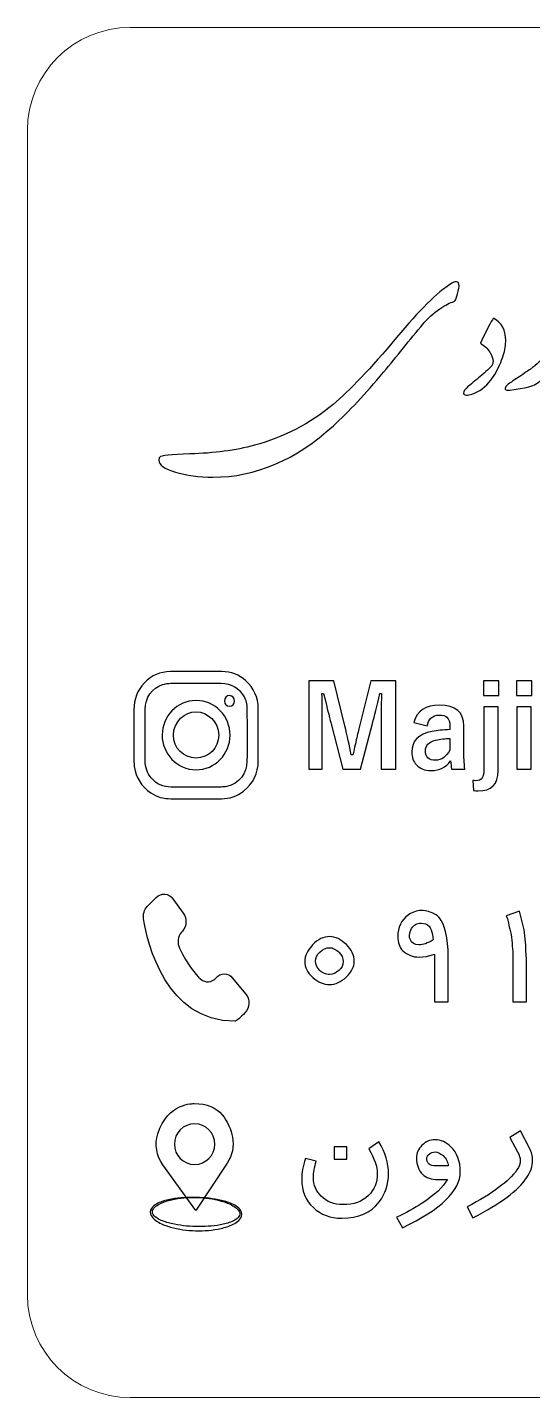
# Model space of a CAD drawing. Header units: millimetres. Extents: x -138.6 to -38.8, y 60 to 134.7.
# Drawn here: x -78.85 to -64.1, y 94.71 to 134.71 of the extents above; entities that cross this region are included whole.
import ezdxf

# ---------------------------------------------------------------- set-up
doc = ezdxf.new("R2010")
doc.units = ezdxf.units.MM
doc.header["$MEASUREMENT"] = 0
doc.layers.add('Layer 1', color=7, linetype='Continuous')

msp = doc.modelspace()

# ---------------------------------------------------------------- linework, layer by layer
at = {"layer": 'Layer 1', "color": 250, "lineweight": 18}
msp.add_open_spline([(-75.8499, 134.7069), (-75.8499, 134.7069), (-41.8499, 134.7069), (-41.8499, 134.7069), (-40.1976, 134.7069), (-38.8499, 133.3592), (-38.8499, 131.7069), (-38.8499, 131.7069), (-38.8499, 97.7069), (-38.8499, 97.7069), (-38.8499, 96.0546), (-40.1976, 94.7069), (-41.8499, 94.7069), (-41.8499, 94.7069), (-75.8499, 94.7069), (-75.8499, 94.7069), (-77.5022, 94.7069), (-78.8499, 96.0546), (-78.8499, 97.7069), (-78.8499, 97.7069), (-78.8499, 131.7069), (-78.8499, 131.7069), (-78.8499, 133.3592), (-77.5022, 134.7069), (-75.8499, 134.7069)], degree=3, knots=[0, 0, 0, 0, 0.125, 0.125, 0.125, 0.25, 0.25, 0.25, 0.375, 0.375, 0.375, 0.5, 0.5, 0.5, 0.625, 0.625, 0.625, 0.75, 0.75, 0.75, 0.875, 0.875, 0.875, 1, 1, 1, 1], dxfattribs=at)
at = {"layer": 'Layer 1', "color": 250}
for points, knots in [([(-66.2554, 127.0932), (-66.306, 126.8429), (-66.3557, 126.7119), (-66.4036, 126.701), (-66.5093, 126.6766), (-66.6458, 126.6061), (-66.8139, 126.4896), (-66.9973, 126.3603), (-67.1591, 126.2148), (-67.2983, 126.0521), (-67.6833, 125.5831), (-68.0674, 125.1132), (-68.4523, 124.6432), (-68.9783, 124.0133), (-69.4672, 123.4919), (-69.9191, 123.0789), (-71.0135, 122.0775), (-72.1848, 121.5769), (-73.4328, 121.5769), (-73.8422, 121.5769), (-74.2082, 121.6266), (-74.5318, 121.726), (-74.8544, 121.8254), (-75.0162, 121.9402), (-75.0162, 122.0703), (-75.0162, 122.1001), (-75.0062, 122.1299), (-74.9872, 122.1598), (-74.9556, 122.2068), (-74.661, 122.2393), (-74.1052, 122.2547), (-73.3958, 122.2754), (-72.7695, 122.3595), (-72.2254, 122.5068), (-71.3714, 122.7382), (-70.6041, 123.1358), (-69.9245, 123.7015), (-69.4519, 124.0956), (-68.8346, 124.7463), (-68.0737, 125.6545), (-67.4085, 126.4507), (-66.8799, 126.974), (-66.4876, 127.2234), (-66.428, 127.2622), (-66.3774, 127.2812), (-66.3367, 127.2812), (-66.2771, 127.2812), (-66.2472, 127.2424), (-66.2472, 127.1646), (-66.2472, 127.1439), (-66.25, 127.1195), (-66.2554, 127.0932)], [0, 0, 0, 0, 0.0588235, 0.0588235, 0.0588235, 0.1176471, 0.1176471, 0.1176471, 0.1764706, 0.1764706, 0.1764706, 0.2352941, 0.2352941, 0.2352941, 0.2941176, 0.2941176, 0.2941176, 0.3529412, 0.3529412, 0.3529412, 0.4117647, 0.4117647, 0.4117647, 0.4705882, 0.4705882, 0.4705882, 0.5294118, 0.5294118, 0.5294118, 0.5882353, 0.5882353, 0.5882353, 0.6470588, 0.6470588, 0.6470588, 0.7058824, 0.7058824, 0.7058824, 0.7647059, 0.7647059, 0.7647059, 0.8235294, 0.8235294, 0.8235294, 0.8823529, 0.8823529, 0.8823529, 0.9411765, 0.9411765, 0.9411765, 1, 1, 1, 1]), ([(-62.5221, 126.2718), (-62.551, 126.1678), (-62.5862, 126.0765), (-62.6287, 125.997), (-62.6703, 125.9175), (-62.7146, 125.8533), (-62.7606, 125.8036), (-62.8067, 125.7575), (-62.8582, 125.7151), (-62.9143, 125.6762), (-62.9712, 125.6373), (-63.0309, 125.6057), (-63.0941, 125.5813), (-63.1592, 125.5551), (-63.2152, 125.5253), (-63.2613, 125.4927), (-63.3074, 125.4602), (-63.3454, 125.425), (-63.3752, 125.3879), (-63.4213, 125.3382), (-63.461, 125.2704), (-63.4945, 125.1828), (-63.5279, 125.0951), (-63.5623, 125.0029), (-63.5984, 124.9062), (-63.6346, 124.8086), (-63.6743, 124.7137), (-63.7177, 124.6215), (-63.7611, 124.5285), (-63.8153, 124.4525), (-63.8804, 124.392), (-63.9707, 124.2971), (-64.1036, 124.2329), (-64.2807, 124.1986), (-64.2807, 124.1986), (-64.7651, 124.1173), (-64.7651, 124.1173), (-64.7787, 124.1154), (-64.7958, 124.1136), (-64.8166, 124.1127), (-64.8365, 124.1118), (-64.8519, 124.1127), (-64.86, 124.1145), (-64.9007, 124.1263), (-64.9133, 124.1534), (-64.8971, 124.195), (-64.8817, 124.2365), (-64.8401, 124.2781), (-64.7733, 124.3206), (-64.6368, 124.411), (-64.5283, 124.4833), (-64.447, 124.5393), (-64.3657, 124.5944), (-64.2997, 124.6405), (-64.2491, 124.6758), (-64.1976, 124.711), (-64.156, 124.7399), (-64.1253, 124.7634), (-64.0946, 124.786), (-64.062, 124.8113), (-64.0259, 124.8402), (-63.8831, 124.9478), (-63.7846, 125.0608), (-63.7294, 125.1791), (-63.6978, 125.2406), (-63.6689, 125.3002), (-63.6427, 125.359), (-63.6156, 125.4168), (-63.5885, 125.4747), (-63.5586, 125.5307), (-63.5297, 125.5876), (-63.4981, 125.6437), (-63.4647, 125.6988), (-63.4312, 125.7548), (-63.3924, 125.8109), (-63.3481, 125.8669), (-63.3029, 125.9238), (-63.2405, 125.9789), (-63.1628, 126.0323), (-63.0851, 126.0865), (-62.992, 126.1398), (-62.8826, 126.1931), (-62.7552, 126.2582), (-62.673, 126.3432), (-62.6359, 126.4471), (-62.6151, 126.4959), (-62.5898, 126.5429), (-62.5609, 126.5872), (-62.532, 126.6314), (-62.5013, 126.6549), (-62.4696, 126.6586), (-62.4344, 126.6531), (-62.4254, 126.6152), (-62.4425, 126.5447), (-62.4516, 126.5094), (-62.4624, 126.4697), (-62.476, 126.4245), (-62.4895, 126.3793), (-62.5049, 126.3287), (-62.5221, 126.2718)], [0, 0, 0, 0, 0.030303, 0.030303, 0.030303, 0.0606061, 0.0606061, 0.0606061, 0.0909091, 0.0909091, 0.0909091, 0.1212121, 0.1212121, 0.1212121, 0.1515152, 0.1515152, 0.1515152, 0.1818182, 0.1818182, 0.1818182, 0.2121212, 0.2121212, 0.2121212, 0.2424242, 0.2424242, 0.2424242, 0.2727273, 0.2727273, 0.2727273, 0.3030303, 0.3030303, 0.3030303, 0.3333333, 0.3333333, 0.3333333, 0.3636364, 0.3636364, 0.3636364, 0.3939394, 0.3939394, 0.3939394, 0.4242424, 0.4242424, 0.4242424, 0.4545455, 0.4545455, 0.4545455, 0.4848485, 0.4848485, 0.4848485, 0.5151515, 0.5151515, 0.5151515, 0.5454545, 0.5454545, 0.5454545, 0.5757576, 0.5757576, 0.5757576, 0.6060606, 0.6060606, 0.6060606, 0.6363636, 0.6363636, 0.6363636, 0.6666667, 0.6666667, 0.6666667, 0.6969697, 0.6969697, 0.6969697, 0.7272727, 0.7272727, 0.7272727, 0.7575758, 0.7575758, 0.7575758, 0.7878788, 0.7878788, 0.7878788, 0.8181818, 0.8181818, 0.8181818, 0.8484848, 0.8484848, 0.8484848, 0.8787879, 0.8787879, 0.8787879, 0.9090909, 0.9090909, 0.9090909, 0.9393939, 0.9393939, 0.9393939, 0.969697, 0.969697, 0.969697, 1, 1, 1, 1]), ([(-64.8971, 125.4096), (-64.9115, 125.2767), (-64.9567, 125.115), (-65.0344, 124.9243), (-65.1194, 124.7182), (-65.2143, 124.5465), (-65.3209, 124.411), (-65.4764, 124.2094), (-65.6607, 124.073), (-65.874, 124.0007), (-65.9391, 123.9826), (-65.9924, 123.9736), (-66.0331, 123.9736), (-66.0909, 123.9736), (-66.1198, 123.9916), (-66.1198, 124.0269), (-66.1198, 124.0802), (-66.0774, 124.1444), (-65.9906, 124.2203), (-65.8541, 124.3332), (-65.7186, 124.4462), (-65.583, 124.5592), (-65.4113, 124.702), (-65.311, 124.8005), (-65.2812, 124.8529), (-65.2667, 124.88), (-65.2595, 124.9125), (-65.2595, 124.9514), (-65.2595, 125.0373), (-65.2893, 125.1294), (-65.3499, 125.2261), (-65.4185, 125.3364), (-65.5107, 125.4222), (-65.6255, 125.4864), (-65.3959, 125.9835), (-65.2667, 126.2257), (-65.2387, 126.2112), (-65.0055, 126.0865), (-64.8889, 125.8714), (-64.8889, 125.5677), (-64.8889, 125.5189), (-64.8917, 125.4656), (-64.8971, 125.4096)], [0, 0, 0, 0, 0.0714286, 0.0714286, 0.0714286, 0.1428571, 0.1428571, 0.1428571, 0.2142857, 0.2142857, 0.2142857, 0.2857143, 0.2857143, 0.2857143, 0.3571429, 0.3571429, 0.3571429, 0.4285714, 0.4285714, 0.4285714, 0.5, 0.5, 0.5, 0.5714286, 0.5714286, 0.5714286, 0.6428571, 0.6428571, 0.6428571, 0.7142857, 0.7142857, 0.7142857, 0.7857143, 0.7857143, 0.7857143, 0.8571429, 0.8571429, 0.8571429, 0.9285714, 0.9285714, 0.9285714, 1, 1, 1, 1]), ([(-72.1105, 114.0448), (-72.1105, 113.7957), (-72.1091, 113.5463), (-72.1109, 113.2972), (-72.1133, 112.9333), (-72.255, 112.6389), (-72.5423, 112.4101), (-72.7327, 112.2588), (-72.9468, 112.1916), (-73.1847, 112.1905), (-73.678, 112.1891), (-74.1714, 112.1905), (-74.665, 112.1898), (-74.8768, 112.1898), (-75.0757, 112.2403), (-75.2485, 112.3617), (-75.5139, 112.5479), (-75.6845, 112.7991), (-75.7298, 113.1257), (-75.7377, 113.1835), (-75.7408, 113.242), (-75.7408, 113.3), (-75.7417, 113.7986), (-75.7411, 114.2969), (-75.7415, 114.7953), (-75.7417, 115.0955), (-75.6401, 115.3538), (-75.4337, 115.5736), (-75.2279, 115.7931), (-74.9736, 115.8985), (-74.6775, 115.9005), (-74.1755, 115.9042), (-73.6733, 115.9025), (-73.1714, 115.9009), (-72.9067, 115.9001), (-72.6701, 115.8135), (-72.4765, 115.6339), (-72.2428, 115.4167), (-72.1129, 115.147), (-72.1109, 114.823), (-72.1091, 114.5639), (-72.1105, 114.3043), (-72.1105, 114.0448)], [0, 0, 0, 0, 0.0714286, 0.0714286, 0.0714286, 0.1428571, 0.1428571, 0.1428571, 0.2142857, 0.2142857, 0.2142857, 0.2857143, 0.2857143, 0.2857143, 0.3571429, 0.3571429, 0.3571429, 0.4285714, 0.4285714, 0.4285714, 0.5, 0.5, 0.5, 0.5714286, 0.5714286, 0.5714286, 0.6428571, 0.6428571, 0.6428571, 0.7142857, 0.7142857, 0.7142857, 0.7857143, 0.7857143, 0.7857143, 0.8571429, 0.8571429, 0.8571429, 0.9285714, 0.9285714, 0.9285714, 1, 1, 1, 1]), ([(-68.0965, 115.6298), (-68.0965, 115.6298), (-68.0965, 113.0565), (-68.0965, 113.0565), (-68.0965, 113.0565), (-68.5237, 113.0565), (-68.5237, 113.0565), (-68.5237, 113.0565), (-68.5237, 114.3569), (-68.5237, 114.3569), (-68.5237, 114.5553), (-68.5215, 114.8582), (-68.5171, 115.2655), (-68.5171, 115.2655), (-68.5641, 115.2655), (-68.5641, 115.2655), (-68.6475, 114.8919), (-68.7183, 114.6001), (-68.7763, 114.3895), (-68.7763, 114.3895), (-69.1245, 113.0565), (-69.1245, 113.0565), (-69.1245, 113.0565), (-69.6474, 113.0565), (-69.6474, 113.0565), (-69.6474, 113.0565), (-69.9861, 114.373), (-69.9861, 114.373), (-70.0066, 114.4509), (-70.0796, 114.7482), (-70.2045, 115.2655), (-70.2045, 115.2655), (-70.2514, 115.2655), (-70.2514, 115.2655), (-70.2448, 114.9676), (-70.2415, 114.6626), (-70.2415, 114.3503), (-70.2415, 114.3503), (-70.2415, 113.0565), (-70.2415, 113.0565), (-70.2415, 113.0565), (-70.6367, 113.0565), (-70.6367, 113.0565), (-70.6367, 113.0565), (-70.6367, 115.6298), (-70.6367, 115.6298), (-70.6367, 115.6298), (-69.9099, 115.6298), (-69.9099, 115.6298), (-69.9099, 115.6298), (-69.586, 114.3166), (-69.586, 114.3166), (-69.5125, 114.0237), (-69.4506, 113.7407), (-69.3998, 113.4677), (-69.3998, 113.4677), (-69.3528, 113.4677), (-69.3528, 113.4677), (-69.3345, 113.5401), (-69.2997, 113.6882), (-69.2494, 113.9115), (-69.2124, 114.0723), (-69.1809, 114.2049), (-69.1538, 114.31), (-69.1538, 114.31), (-68.825, 115.6298), (-68.825, 115.6298), (-68.825, 115.6298), (-68.0965, 115.6298), (-68.0965, 115.6298)], [0, 0, 0, 0, 0.0434783, 0.0434783, 0.0434783, 0.0869565, 0.0869565, 0.0869565, 0.1304348, 0.1304348, 0.1304348, 0.173913, 0.173913, 0.173913, 0.2173913, 0.2173913, 0.2173913, 0.2608696, 0.2608696, 0.2608696, 0.3043478, 0.3043478, 0.3043478, 0.3478261, 0.3478261, 0.3478261, 0.3913043, 0.3913043, 0.3913043, 0.4347826, 0.4347826, 0.4347826, 0.4782609, 0.4782609, 0.4782609, 0.5217391, 0.5217391, 0.5217391, 0.5652174, 0.5652174, 0.5652174, 0.6086957, 0.6086957, 0.6086957, 0.6521739, 0.6521739, 0.6521739, 0.6956522, 0.6956522, 0.6956522, 0.7391304, 0.7391304, 0.7391304, 0.7826087, 0.7826087, 0.7826087, 0.826087, 0.826087, 0.826087, 0.8695652, 0.8695652, 0.8695652, 0.9130435, 0.9130435, 0.9130435, 0.9565217, 0.9565217, 0.9565217, 1, 1, 1, 1]), ([(-65.0926, 115.6298), (-65.0926, 115.6298), (-65.0926, 115.2025), (-65.0926, 115.2025), (-65.0926, 115.2025), (-65.5398, 115.2025), (-65.5398, 115.2025), (-65.5398, 115.2025), (-65.5398, 115.6298), (-65.5398, 115.6298), (-65.5398, 115.6298), (-65.0926, 115.6298), (-65.0926, 115.6298)], [0, 0, 0, 0, 0.25, 0.25, 0.25, 0.5, 0.5, 0.5, 0.75, 0.75, 0.75, 1, 1, 1, 1]), ([(-64.1243, 115.6298), (-64.1243, 115.6298), (-64.1243, 115.2025), (-64.1243, 115.2025), (-64.1243, 115.2025), (-64.5764, 115.2025), (-64.5764, 115.2025), (-64.5764, 115.2025), (-64.5764, 115.6298), (-64.5764, 115.6298), (-64.5764, 115.6298), (-64.1243, 115.6298), (-64.1243, 115.6298)], [0, 0, 0, 0, 0.25, 0.25, 0.25, 0.5, 0.5, 0.5, 0.75, 0.75, 0.75, 1, 1, 1, 1]), ([(-75.4115, 114.0454), (-75.4115, 113.7964), (-75.4109, 113.5471), (-75.412, 113.2979), (-75.4126, 113.1066), (-75.3522, 112.9353), (-75.2319, 112.7897), (-75.0839, 112.6108), (-74.8853, 112.5307), (-74.655, 112.5306), (-74.1685, 112.5295), (-73.6819, 112.5295), (-73.1954, 112.5307), (-73.1405, 112.5312), (-73.0854, 112.537), (-73.0316, 112.5471), (-72.6742, 112.6166), (-72.4434, 112.9295), (-72.4412, 113.2841), (-72.4377, 113.7926), (-72.4397, 114.3012), (-72.4406, 114.8099), (-72.4408, 114.9444), (-72.4724, 115.0735), (-72.5398, 115.1891), (-72.6846, 115.4364), (-72.9072, 115.5591), (-73.1918, 115.5608), (-73.6818, 115.5637), (-74.1718, 115.5634), (-74.6618, 115.5597), (-74.7427, 115.5594), (-74.8271, 115.5458), (-74.9042, 115.5211), (-75.2183, 115.4191), (-75.4095, 115.1428), (-75.4114, 114.798), (-75.4126, 114.5473), (-75.4115, 114.2962), (-75.4115, 114.0454)], [0, 0, 0, 0, 0.0769231, 0.0769231, 0.0769231, 0.1538462, 0.1538462, 0.1538462, 0.2307692, 0.2307692, 0.2307692, 0.3076923, 0.3076923, 0.3076923, 0.3846154, 0.3846154, 0.3846154, 0.4615385, 0.4615385, 0.4615385, 0.5384615, 0.5384615, 0.5384615, 0.6153846, 0.6153846, 0.6153846, 0.6923077, 0.6923077, 0.6923077, 0.7692308, 0.7692308, 0.7692308, 0.8461538, 0.8461538, 0.8461538, 0.9230769, 0.9230769, 0.9230769, 1, 1, 1, 1]), ([(-73.1004, 115.0416), (-73.0962, 115.1279), (-73.0389, 115.2024), (-72.9486, 115.201), (-72.8611, 115.1999), (-72.804, 115.1249), (-72.8021, 115.0416), (-72.8001, 114.9577), (-72.8672, 114.8914), (-72.951, 114.8914), (-73.035, 114.8914), (-73.1005, 114.9573), (-73.1004, 115.0416)], [0, 0, 0, 0, 0.25, 0.25, 0.25, 0.5, 0.5, 0.5, 0.75, 0.75, 0.75, 1, 1, 1, 1]), ([(-72.9358, 114.0437), (-72.9359, 113.5012), (-73.3723, 113.0325), (-73.9295, 113.0346), (-74.4844, 113.0366), (-74.9196, 113.5067), (-74.916, 114.0512), (-74.9124, 114.5977), (-74.4877, 115.0565), (-73.9248, 115.0563), (-73.3612, 115.0557), (-72.9352, 114.5931), (-72.9358, 114.0437)], [0, 0, 0, 0, 0.25, 0.25, 0.25, 0.5, 0.5, 0.5, 0.75, 0.75, 0.75, 1, 1, 1, 1]), ([(-67.5715, 114.4183), (-67.4775, 114.7527), (-67.2266, 114.9201), (-66.8187, 114.9201), (-66.3478, 114.9201), (-66.1129, 114.7189), (-66.1129, 114.316), (-66.1129, 114.316), (-66.1129, 113.5942), (-66.1129, 113.5942), (-66.1129, 113.4179), (-66.103, 113.2389), (-66.0836, 113.0565), (-66.0836, 113.0565), (-66.4672, 113.0565), (-66.4672, 113.0565), (-66.4794, 113.1244), (-66.4893, 113.204), (-66.4981, 113.2952), (-66.6286, 113.1073), (-66.8198, 113.0134), (-67.0713, 113.0134), (-67.2514, 113.0134), (-67.3929, 113.0686), (-67.4957, 113.1786), (-67.5864, 113.2759), (-67.6317, 113.4008), (-67.6317, 113.5544), (-67.6317, 113.8783), (-67.4333, 114.0789), (-67.0376, 114.1552), (-66.8905, 114.1834), (-66.717, 114.2005), (-66.5175, 114.2072), (-66.5175, 114.2072), (-66.5175, 114.3105), (-66.5175, 114.3105), (-66.5175, 114.431), (-66.5462, 114.5167), (-66.6032, 114.5675), (-66.6529, 114.6106), (-66.7297, 114.6316), (-66.8331, 114.6316), (-66.9281, 114.6316), (-67.0072, 114.6012), (-67.0696, 114.5399), (-67.1271, 114.4835), (-67.1641, 114.4083), (-67.1813, 114.3133), (-67.1813, 114.3133), (-67.5715, 114.4183), (-67.5715, 114.4183)], [0, 0, 0, 0, 0.0588235, 0.0588235, 0.0588235, 0.1176471, 0.1176471, 0.1176471, 0.1764706, 0.1764706, 0.1764706, 0.2352941, 0.2352941, 0.2352941, 0.2941176, 0.2941176, 0.2941176, 0.3529412, 0.3529412, 0.3529412, 0.4117647, 0.4117647, 0.4117647, 0.4705882, 0.4705882, 0.4705882, 0.5294118, 0.5294118, 0.5294118, 0.5882353, 0.5882353, 0.5882353, 0.6470588, 0.6470588, 0.6470588, 0.7058824, 0.7058824, 0.7058824, 0.7647059, 0.7647059, 0.7647059, 0.8235294, 0.8235294, 0.8235294, 0.8823529, 0.8823529, 0.8823529, 0.9411765, 0.9411765, 0.9411765, 1, 1, 1, 1]), ([(-65.1087, 114.877), (-65.1087, 114.877), (-65.1087, 113.0106), (-65.1087, 113.0106), (-65.1087, 112.6143), (-65.3049, 112.4165), (-65.6967, 112.4165), (-65.7116, 112.4165), (-65.7326, 112.4181), (-65.7597, 112.4214), (-65.789, 112.4248), (-65.8111, 112.427), (-65.826, 112.4281), (-65.826, 112.4281), (-65.852, 112.726), (-65.852, 112.726), (-65.8216, 112.7182), (-65.7923, 112.7144), (-65.763, 112.7144), (-65.6757, 112.7144), (-65.6133, 112.742), (-65.5751, 112.7967), (-65.5409, 112.8476), (-65.5232, 112.9277), (-65.5232, 113.0366), (-65.5232, 113.0366), (-65.5232, 114.877), (-65.5232, 114.877), (-65.5232, 114.877), (-65.1087, 114.877), (-65.1087, 114.877)], [0, 0, 0, 0, 0.1, 0.1, 0.1, 0.2, 0.2, 0.2, 0.3, 0.3, 0.3, 0.4, 0.4, 0.4, 0.5, 0.5, 0.5, 0.6, 0.6, 0.6, 0.7, 0.7, 0.7, 0.8, 0.8, 0.8, 0.9, 0.9, 0.9, 1, 1, 1, 1]), ([(-64.1426, 114.877), (-64.1426, 114.877), (-64.1426, 113.0565), (-64.1426, 113.0565), (-64.1426, 113.0565), (-64.5604, 113.0565), (-64.5604, 113.0565), (-64.5604, 113.0565), (-64.5604, 114.877), (-64.5604, 114.877), (-64.5604, 114.877), (-64.1426, 114.877), (-64.1426, 114.877)], [0, 0, 0, 0, 0.25, 0.25, 0.25, 0.5, 0.5, 0.5, 0.75, 0.75, 0.75, 1, 1, 1, 1]), ([(-73.9264, 113.3758), (-73.5601, 113.3755), (-73.2667, 113.6724), (-73.266, 114.0448), (-73.2648, 114.4436), (-73.5921, 114.7233), (-73.9227, 114.7254), (-74.252, 114.7272), (-74.5863, 114.449), (-74.586, 114.0459), (-74.5859, 113.6732), (-74.2933, 113.3766), (-73.9264, 113.3758)], [0, 0, 0, 0, 0.25, 0.25, 0.25, 0.5, 0.5, 0.5, 0.75, 0.75, 0.75, 1, 1, 1, 1]), ([(-66.5175, 113.9496), (-66.6568, 113.9463), (-66.796, 113.9286), (-66.9353, 113.896), (-67.1337, 113.8485), (-67.2332, 113.7457), (-67.2332, 113.5865), (-67.2332, 113.403), (-67.1359, 113.3113), (-66.9419, 113.3113), (-66.7645, 113.3113), (-66.623, 113.4113), (-66.5175, 113.6108), (-66.5175, 113.6108), (-66.5175, 113.9496), (-66.5175, 113.9496)], [0, 0, 0, 0, 0.2, 0.2, 0.2, 0.4, 0.4, 0.4, 0.6, 0.6, 0.6, 0.8, 0.8, 0.8, 1, 1, 1, 1]), ([(-74.3512, 108.2922), (-74.3512, 108.2922), (-74.3215, 108.3256), (-74.3215, 108.3256), (-74.1953, 108.4682), (-74.1862, 108.6979), (-74.3004, 108.8534), (-74.3004, 108.8534), (-74.6049, 109.2672), (-74.6049, 109.2672), (-74.7277, 109.4341), (-74.9455, 109.4521), (-75.0879, 109.3081), (-75.0879, 109.3081), (-75.3496, 109.0439), (-75.3496, 109.0439), (-75.4399, 108.9526), (-75.4808, 108.8146), (-75.4587, 108.6794), (-75.3402, 107.9504), (-74.8106, 105.6926), (-72.7983, 105.6926), (-72.753, 105.6926), (-72.6234, 105.813), (-72.5011, 105.9383), (-72.3577, 106.0847), (-72.3479, 106.3381), (-72.4802, 106.4975), (-72.4802, 106.4975), (-72.8604, 106.9551), (-72.8604, 106.9551), (-72.9916, 107.1132), (-73.2095, 107.1161), (-73.3446, 106.9609), (-73.3446, 106.9609), (-73.3446, 106.9609), (-73.3446, 106.9609), (-73.4647, 106.8233), (-73.6541, 106.8074), (-73.7892, 106.9256), (-73.9519, 107.0672), (-74.1727, 107.3322), (-74.409, 107.8238), (-74.4827, 107.9768), (-74.4597, 108.1692), (-74.3512, 108.2922)], [0, 0, 0, 0, 0.0666667, 0.0666667, 0.0666667, 0.1333333, 0.1333333, 0.1333333, 0.2, 0.2, 0.2, 0.2666667, 0.2666667, 0.2666667, 0.3333333, 0.3333333, 0.3333333, 0.4, 0.4, 0.4, 0.4666667, 0.4666667, 0.4666667, 0.5333333, 0.5333333, 0.5333333, 0.6, 0.6, 0.6, 0.6666667, 0.6666667, 0.6666667, 0.7333333, 0.7333333, 0.7333333, 0.8, 0.8, 0.8, 0.8666667, 0.8666667, 0.8666667, 0.9333333, 0.9333333, 0.9333333, 1, 1, 1, 1]), ([(-66.5667, 106.2626), (-66.5667, 106.2626), (-66.9625, 106.2626), (-66.9625, 106.2626), (-66.9625, 106.2626), (-66.9625, 107.6479), (-66.9625, 107.6479), (-66.9625, 107.6479), (-67.2001, 107.5862), (-67.2001, 107.5862), (-67.2001, 107.5862), (-67.4133, 107.5667), (-67.4133, 107.5667), (-67.5985, 107.5667), (-67.7583, 107.6276), (-67.8919, 107.7502), (-67.9892, 107.8526), (-68.0383, 107.9896), (-68.0383, 108.1613), (-68.0383, 108.4353), (-67.9351, 108.6484), (-67.7279, 108.8007), (-67.6771, 108.837), (-67.6179, 108.8666), (-67.5503, 108.8912), (-67.4834, 108.9148), (-67.4175, 108.9267), (-67.3532, 108.9267), (-67.2771, 108.9267), (-67.2077, 108.9157), (-67.1451, 108.8945), (-67.0741, 108.8751), (-66.9988, 108.8413), (-66.9193, 108.7956), (-66.8119, 108.7372), (-66.7206, 108.5782), (-66.6462, 108.3169), (-66.6462, 108.3169), (-66.6115, 108.1291), (-66.6115, 108.1291), (-66.6115, 108.1291), (-66.587, 107.9676), (-66.587, 107.9676), (-66.587, 107.9676), (-66.5717, 107.7739), (-66.5717, 107.7739), (-66.5717, 107.7739), (-66.5667, 107.5811), (-66.5667, 107.5811), (-66.5667, 107.5811), (-66.5667, 106.2626), (-66.5667, 106.2626)], [0, 0, 0, 0, 0.0588235, 0.0588235, 0.0588235, 0.1176471, 0.1176471, 0.1176471, 0.1764706, 0.1764706, 0.1764706, 0.2352941, 0.2352941, 0.2352941, 0.2941176, 0.2941176, 0.2941176, 0.3529412, 0.3529412, 0.3529412, 0.4117647, 0.4117647, 0.4117647, 0.4705882, 0.4705882, 0.4705882, 0.5294118, 0.5294118, 0.5294118, 0.5882353, 0.5882353, 0.5882353, 0.6470588, 0.6470588, 0.6470588, 0.7058824, 0.7058824, 0.7058824, 0.7647059, 0.7647059, 0.7647059, 0.8235294, 0.8235294, 0.8235294, 0.8823529, 0.8823529, 0.8823529, 0.9411765, 0.9411765, 0.9411765, 1, 1, 1, 1]), ([(-64.2822, 106.2626), (-64.2822, 106.2626), (-64.678, 106.2626), (-64.678, 106.2626), (-64.678, 106.2626), (-64.678, 107.5067), (-64.678, 107.5067), (-64.678, 107.6987), (-64.6933, 107.9109), (-64.7229, 108.1427), (-64.7356, 108.2535), (-64.7567, 108.3566), (-64.7846, 108.4531), (-64.7846, 108.4531), (-64.8193, 108.6019), (-64.8193, 108.6019), (-64.8286, 108.6569), (-64.8464, 108.7136), (-64.8709, 108.7736), (-64.8709, 108.7736), (-64.4852, 108.903), (-64.4852, 108.903), (-64.4852, 108.903), (-64.3482, 108.3583), (-64.3482, 108.3583), (-64.3482, 108.3583), (-64.3008, 107.9194), (-64.3008, 107.9194), (-64.3008, 107.9194), (-64.3008, 107.8424), (-64.3008, 107.8424), (-64.3008, 107.8424), (-64.2966, 107.7579), (-64.2966, 107.7579), (-64.2966, 107.7579), (-64.2822, 107.5067), (-64.2822, 107.5067), (-64.2822, 107.5067), (-64.2822, 106.2626), (-64.2822, 106.2626)], [0, 0, 0, 0, 0.0769231, 0.0769231, 0.0769231, 0.1538462, 0.1538462, 0.1538462, 0.2307692, 0.2307692, 0.2307692, 0.3076923, 0.3076923, 0.3076923, 0.3846154, 0.3846154, 0.3846154, 0.4615385, 0.4615385, 0.4615385, 0.5384615, 0.5384615, 0.5384615, 0.6153846, 0.6153846, 0.6153846, 0.6923077, 0.6923077, 0.6923077, 0.7692308, 0.7692308, 0.7692308, 0.8461538, 0.8461538, 0.8461538, 0.9230769, 0.9230769, 0.9230769, 1, 1, 1, 1]), ([(-67.0022, 108.0657), (-67.0022, 108.0657), (-67.0301, 108.2264), (-67.0301, 108.2264), (-67.0301, 108.2264), (-67.042, 108.2941), (-67.042, 108.2941), (-67.042, 108.2941), (-67.0648, 108.3659), (-67.0648, 108.3659), (-67.0944, 108.4463), (-67.1477, 108.5038), (-67.2255, 108.5368), (-67.2255, 108.5368), (-67.3591, 108.5613), (-67.3591, 108.5613), (-67.4809, 108.5613), (-67.5739, 108.508), (-67.6365, 108.4006), (-67.6746, 108.3321), (-67.6932, 108.2678), (-67.6932, 108.2069), (-67.6932, 108.2069), (-67.6932, 108.1596), (-67.6932, 108.1596), (-67.6932, 108.1596), (-67.6932, 108.1325), (-67.6932, 108.1325), (-67.6932, 108.1325), (-67.6754, 108.0902), (-67.6754, 108.0902), (-67.6331, 107.9778), (-67.5477, 107.9219), (-67.42, 107.9219), (-67.3092, 107.9219), (-67.1697, 107.9701), (-67.0022, 108.0657)], [0, 0, 0, 0, 0.0833333, 0.0833333, 0.0833333, 0.1666667, 0.1666667, 0.1666667, 0.25, 0.25, 0.25, 0.3333333, 0.3333333, 0.3333333, 0.4166667, 0.4166667, 0.4166667, 0.5, 0.5, 0.5, 0.5833333, 0.5833333, 0.5833333, 0.6666667, 0.6666667, 0.6666667, 0.75, 0.75, 0.75, 0.8333333, 0.8333333, 0.8333333, 0.9166667, 0.9166667, 0.9166667, 1, 1, 1, 1]), ([(-69.3078, 107.4407), (-69.3078, 107.2868), (-69.3856, 107.1362), (-69.5404, 106.9874), (-69.696, 106.8394), (-69.8584, 106.7649), (-70.0284, 106.7649), (-70.1984, 106.7649), (-70.3616, 106.8343), (-70.5189, 106.9738), (-70.6754, 107.1134), (-70.754, 107.269), (-70.754, 107.4407), (-70.754, 107.5989), (-70.6779, 107.7595), (-70.5248, 107.9219), (-70.3726, 108.0843), (-70.2068, 108.1655), (-70.0284, 108.1655), (-69.8601, 108.1655), (-69.6977, 108.0877), (-69.5404, 107.9329), (-69.4659, 107.8568), (-69.4093, 107.7782), (-69.3687, 107.697), (-69.3281, 107.6149), (-69.3078, 107.5295), (-69.3078, 107.4407)], [0, 0, 0, 0, 0.1111111, 0.1111111, 0.1111111, 0.2222222, 0.2222222, 0.2222222, 0.3333333, 0.3333333, 0.3333333, 0.4444444, 0.4444444, 0.4444444, 0.5555556, 0.5555556, 0.5555556, 0.6666667, 0.6666667, 0.6666667, 0.7777778, 0.7777778, 0.7777778, 0.8888889, 0.8888889, 0.8888889, 1, 1, 1, 1]), ([(-69.6325, 107.4399), (-69.6325, 107.5354), (-69.6757, 107.6268), (-69.7611, 107.7122), (-69.7941, 107.7452), (-69.8347, 107.7748), (-69.8829, 107.801), (-69.9091, 107.8162), (-69.9328, 107.8264), (-69.9539, 107.8323), (-69.9759, 107.8382), (-70.0004, 107.8407), (-70.0284, 107.8407), (-70.1273, 107.8407), (-70.222, 107.7976), (-70.3134, 107.7122), (-70.3971, 107.6327), (-70.4394, 107.5422), (-70.4394, 107.4399), (-70.4394, 107.3578), (-70.3971, 107.2682), (-70.3134, 107.1709), (-70.2804, 107.1421), (-70.2356, 107.1142), (-70.1797, 107.0863), (-70.1332, 107.0686), (-70.0833, 107.0593), (-70.0284, 107.0593), (-69.9328, 107.0593), (-69.8431, 107.0965), (-69.7586, 107.1709), (-69.6748, 107.2445), (-69.6325, 107.335), (-69.6325, 107.4399)], [0, 0, 0, 0, 0.0909091, 0.0909091, 0.0909091, 0.1818182, 0.1818182, 0.1818182, 0.2727273, 0.2727273, 0.2727273, 0.3636364, 0.3636364, 0.3636364, 0.4545455, 0.4545455, 0.4545455, 0.5454545, 0.5454545, 0.5454545, 0.6363636, 0.6363636, 0.6363636, 0.7272727, 0.7272727, 0.7272727, 0.8181818, 0.8181818, 0.8181818, 0.9090909, 0.9090909, 0.9090909, 1, 1, 1, 1]), ([(-74.8931, 101.5008), (-74.8931, 101.5008), (-73.9305, 100.1653), (-73.9305, 100.1653), (-73.9305, 100.1653), (-73.0197, 101.5515), (-73.0197, 101.5515), (-72.8732, 101.7744), (-72.8129, 102.0464), (-72.866, 102.3081), (-72.9523, 102.7356), (-73.2123, 103.3048), (-73.9842, 103.2896), (-73.9842, 103.2896), (-74.7573, 103.3188), (-75.0448, 102.4089), (-75.1424, 102.1005), (-75.0822, 101.7629), (-74.8931, 101.5008)], [0, 0, 0, 0, 0.1666667, 0.1666667, 0.1666667, 0.3333333, 0.3333333, 0.3333333, 0.5, 0.5, 0.5, 0.6666667, 0.6666667, 0.6666667, 0.8333333, 0.8333333, 0.8333333, 1, 1, 1, 1]), ([(-73.377, 102.107), (-73.377, 101.7794), (-73.6421, 101.5138), (-73.969, 101.5138), (-74.2959, 101.5138), (-74.561, 101.7794), (-74.561, 102.107), (-74.561, 102.4347), (-74.2959, 102.7003), (-73.969, 102.7003), (-73.6421, 102.7003), (-73.377, 102.4347), (-73.377, 102.107)], [0, 0, 0, 0, 0.25, 0.25, 0.25, 0.5, 0.5, 0.5, 0.75, 0.75, 0.75, 1, 1, 1, 1]), ([(-64.1937, 101.9886), (-64.1348, 101.8745), (-64.1053, 101.7574), (-64.1053, 101.6363), (-64.1053, 101.4633), (-64.1635, 101.2903), (-64.2806, 101.1181), (-64.5196, 100.7588), (-65.0409, 100.3709), (-65.844, 99.9543), (-65.844, 99.9543), (-66.0146, 100.2724), (-66.0146, 100.2724), (-65.2722, 100.665), (-64.788, 101.025), (-64.5622, 101.3539), (-64.4955, 101.4493), (-64.4622, 101.5401), (-64.4622, 101.6247), (-64.4622, 101.703), (-64.4878, 101.7907), (-64.5397, 101.8861), (-64.5397, 101.8861), (-64.771, 102.302), (-64.771, 102.302), (-64.771, 102.302), (-64.4598, 102.4929), (-64.4598, 102.4929), (-64.4598, 102.4929), (-64.1937, 101.9886), (-64.1937, 101.9886)], [0, 0, 0, 0, 0.1, 0.1, 0.1, 0.2, 0.2, 0.2, 0.3, 0.3, 0.3, 0.4, 0.4, 0.4, 0.5, 0.5, 0.5, 0.6, 0.6, 0.6, 0.7, 0.7, 0.7, 0.8, 0.8, 0.8, 0.9, 0.9, 0.9, 1, 1, 1, 1]), ([(-68.3081, 101.236), (-68.3081, 100.9295), (-68.3996, 100.658), (-68.5827, 100.4198), (-68.8263, 100.1017), (-69.1894, 99.9426), (-69.6712, 99.9426), (-70.0064, 99.9426), (-70.2834, 100.0466), (-70.5037, 100.2538), (-70.731, 100.4679), (-70.8443, 100.7449), (-70.8443, 101.0862), (-70.8443, 101.2554), (-70.8063, 101.4563), (-70.731, 101.6883), (-70.731, 101.6883), (-70.4168, 101.6061), (-70.4168, 101.6061), (-70.4735, 101.4369), (-70.5014, 101.2756), (-70.5014, 101.1219), (-70.5014, 100.9148), (-70.4246, 100.7348), (-70.2717, 100.5835), (-70.108, 100.4213), (-69.897, 100.3407), (-69.6394, 100.3407), (-69.326, 100.3407), (-69.0785, 100.4283), (-68.8961, 100.6037), (-68.7239, 100.7705), (-68.637, 100.9893), (-68.637, 101.2585), (-68.637, 101.4462), (-68.72, 101.6821), (-68.8853, 101.9653), (-68.8853, 101.9653), (-68.5874, 102.1701), (-68.5874, 102.1701), (-68.4012, 101.8652), (-68.3081, 101.5541), (-68.3081, 101.236)], [0, 0, 0, 0, 0.0714286, 0.0714286, 0.0714286, 0.1428571, 0.1428571, 0.1428571, 0.2142857, 0.2142857, 0.2142857, 0.2857143, 0.2857143, 0.2857143, 0.3571429, 0.3571429, 0.3571429, 0.4285714, 0.4285714, 0.4285714, 0.5, 0.5, 0.5, 0.5714286, 0.5714286, 0.5714286, 0.6428571, 0.6428571, 0.6428571, 0.7142857, 0.7142857, 0.7142857, 0.7857143, 0.7857143, 0.7857143, 0.8571429, 0.8571429, 0.8571429, 0.9285714, 0.9285714, 0.9285714, 1, 1, 1, 1]), ([(-69.5308, 101.6658), (-69.5308, 101.6658), (-69.8916, 101.6658), (-69.8916, 101.6658), (-69.8916, 101.6658), (-69.8916, 102.025), (-69.8916, 102.025), (-69.8916, 102.025), (-69.5308, 102.025), (-69.5308, 102.025), (-69.5308, 102.025), (-69.5308, 101.6658), (-69.5308, 101.6658)], [0, 0, 0, 0, 0.25, 0.25, 0.25, 0.5, 0.5, 0.5, 0.75, 0.75, 0.75, 1, 1, 1, 1]), ([(-66.2148, 101.2926), (-66.2148, 100.7488), (-66.7758, 100.2064), (-67.8984, 99.6649), (-67.8984, 99.6649), (-68.0761, 99.9698), (-68.0761, 99.9698), (-67.8107, 100.0908), (-67.5601, 100.2297), (-67.3235, 100.3857), (-66.9557, 100.6254), (-66.7114, 100.855), (-66.5919, 101.0746), (-66.5919, 101.0746), (-66.865, 101.0746), (-66.865, 101.0746), (-67.0574, 101.0746), (-67.2079, 101.1258), (-67.3165, 101.229), (-67.4337, 101.3399), (-67.4919, 101.4982), (-67.4919, 101.7038), (-67.4919, 101.8419), (-67.4391, 101.9645), (-67.3328, 102.0716), (-67.2265, 102.1779), (-67.0993, 102.2314), (-66.9511, 102.2314), (-66.7827, 102.2314), (-66.6283, 102.1639), (-66.4871, 102.0289), (-66.3056, 101.8567), (-66.2148, 101.6107), (-66.2148, 101.2926)], [0, 0, 0, 0, 0.0909091, 0.0909091, 0.0909091, 0.1818182, 0.1818182, 0.1818182, 0.2727273, 0.2727273, 0.2727273, 0.3636364, 0.3636364, 0.3636364, 0.4545455, 0.4545455, 0.4545455, 0.5454545, 0.5454545, 0.5454545, 0.6363636, 0.6363636, 0.6363636, 0.7272727, 0.7272727, 0.7272727, 0.8181818, 0.8181818, 0.8181818, 0.9090909, 0.9090909, 0.9090909, 1, 1, 1, 1]), ([(-66.5694, 101.4703), (-66.5733, 101.5851), (-66.6237, 101.6852), (-66.7191, 101.7698), (-66.8006, 101.8427), (-66.8774, 101.8792), (-66.9488, 101.8792), (-67.0139, 101.8792), (-67.0706, 101.859), (-67.1195, 101.8179), (-67.1676, 101.7768), (-67.1916, 101.7318), (-67.1916, 101.6813), (-67.1916, 101.5409), (-67.1047, 101.4703), (-66.9301, 101.4703), (-66.9301, 101.4703), (-66.5694, 101.4703), (-66.5694, 101.4703)], [0, 0, 0, 0, 0.1666667, 0.1666667, 0.1666667, 0.3333333, 0.3333333, 0.3333333, 0.5, 0.5, 0.5, 0.6666667, 0.6666667, 0.6666667, 0.8333333, 0.8333333, 0.8333333, 1, 1, 1, 1]), ([(-73.9141, 100.55), (-73.6701, 100.5436), (-73.4261, 100.5179), (-73.1871, 100.4628), (-73.0681, 100.4336), (-72.9494, 100.3989), (-72.8373, 100.3441), (-72.782, 100.3157), (-72.7268, 100.2843), (-72.6797, 100.2392), (-72.6334, 100.1965), (-72.5884, 100.1364), (-72.5882, 100.0605), (-72.5882, 99.9846), (-72.6337, 99.9222), (-72.681, 99.878), (-72.7291, 99.8314), (-72.7852, 99.7986), (-72.8416, 99.769), (-72.9559, 99.7126), (-73.0759, 99.6738), (-73.1976, 99.6455), (-73.4415, 99.5905), (-73.6908, 99.5735), (-73.9386, 99.5775), (-74.1866, 99.5861), (-74.4346, 99.616), (-74.6755, 99.6834), (-74.7955, 99.7181), (-74.9135, 99.7627), (-75.0246, 99.825), (-75.0795, 99.8574), (-75.1338, 99.8928), (-75.1795, 99.9419), (-75.2244, 99.9884), (-75.2668, 100.053), (-75.2629, 100.1286), (-75.2588, 100.204), (-75.211, 100.262), (-75.1625, 100.3022), (-75.1131, 100.3449), (-75.0566, 100.3734), (-74.9999, 100.399), (-74.8852, 100.448), (-74.765, 100.4767), (-74.6446, 100.4998), (-74.4032, 100.5427), (-74.1583, 100.5561), (-73.9141, 100.55)], [0, 0, 0, 0, 0.0625, 0.0625, 0.0625, 0.125, 0.125, 0.125, 0.1875, 0.1875, 0.1875, 0.25, 0.25, 0.25, 0.3125, 0.3125, 0.3125, 0.375, 0.375, 0.375, 0.4375, 0.4375, 0.4375, 0.5, 0.5, 0.5, 0.5625, 0.5625, 0.5625, 0.625, 0.625, 0.625, 0.6875, 0.6875, 0.6875, 0.75, 0.75, 0.75, 0.8125, 0.8125, 0.8125, 0.875, 0.875, 0.875, 0.9375, 0.9375, 0.9375, 1, 1, 1, 1]), ([(-73.9141, 100.55), (-74.1582, 100.5538), (-74.4034, 100.5368), (-74.6413, 100.483), (-74.7596, 100.4554), (-74.8761, 100.4175), (-74.9836, 100.3641), (-75.0363, 100.3365), (-75.0883, 100.3056), (-75.1291, 100.2652), (-75.1706, 100.2265), (-75.203, 100.1774), (-75.2017, 100.127), (-75.2015, 100.0769), (-75.169, 100.0304), (-75.1282, 99.9935), (-75.0881, 99.9549), (-75.037, 99.9256), (-74.9851, 99.8992), (-74.8796, 99.8479), (-74.7646, 99.814), (-74.6489, 99.7857), (-74.4159, 99.732), (-74.1758, 99.707), (-73.9357, 99.7006), (-73.6956, 99.6948), (-73.4544, 99.708), (-73.219, 99.7497), (-73.1022, 99.7722), (-72.9854, 99.8), (-72.8777, 99.8458), (-72.8246, 99.8696), (-72.772, 99.8963), (-72.7301, 99.9326), (-72.6875, 99.9675), (-72.6526, 100.0121), (-72.6499, 100.062), (-72.6461, 100.1121), (-72.6759, 100.1628), (-72.7153, 100.2036), (-72.754, 100.2459), (-72.8043, 100.2794), (-72.8556, 100.3096), (-72.9601, 100.3686), (-73.0746, 100.4122), (-73.1913, 100.4461), (-73.4261, 100.5119), (-73.6702, 100.5415), (-73.9141, 100.55)], [0, 0, 0, 0, 0.0625, 0.0625, 0.0625, 0.125, 0.125, 0.125, 0.1875, 0.1875, 0.1875, 0.25, 0.25, 0.25, 0.3125, 0.3125, 0.3125, 0.375, 0.375, 0.375, 0.4375, 0.4375, 0.4375, 0.5, 0.5, 0.5, 0.5625, 0.5625, 0.5625, 0.625, 0.625, 0.625, 0.6875, 0.6875, 0.6875, 0.75, 0.75, 0.75, 0.8125, 0.8125, 0.8125, 0.875, 0.875, 0.875, 0.9375, 0.9375, 0.9375, 1, 1, 1, 1])]:
    msp.add_open_spline(points, degree=3, knots=knots, dxfattribs=at)

doc.saveas('drawing.dxf')
